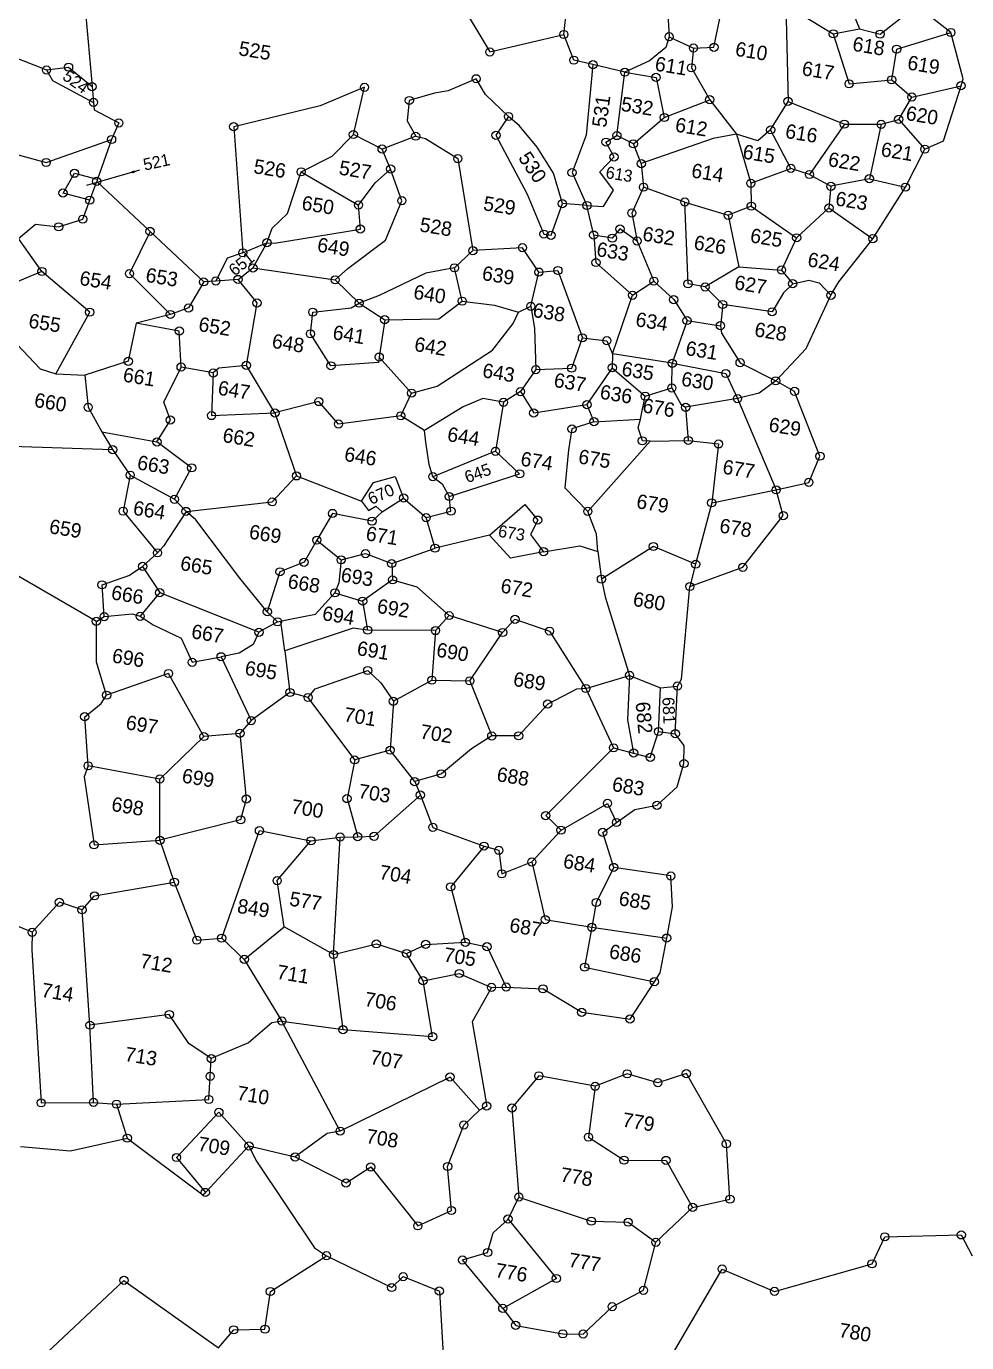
# Model space of a CAD drawing. Header units: metres. Extents: x 260190 to 263401, y 2203527 to 2206859.
# Drawn here: x 261778 to 262073, y 2205011.1 to 2205424.2 of the extents above; entities that cross this region are included whole.
import ezdxf

# ---------------------------------------------------------------- set-up
doc = ezdxf.new("R2010")
doc.units = ezdxf.units.M
doc.header["$MEASUREMENT"] = 0
for name, color, linetype in [('POLY_PARCEL', 6, 'Continuous'), ('SYM_STONE', 1, 'Continuous'), ('TEXT_PARCEL', 7, 'Continuous')]:
    doc.layers.add(name, color=color, linetype=linetype)
doc.styles.get("Standard").update_dxf_attribs({"font": 'simplex.shx'})
doc.styles.add('TEXT_MAP', font='', dxfattribs={"height": 1.8})
doc.styles.get('TEXT_MAP').set_extended_font_data('Kruti Dev 050')
doc.dimstyles.get("Standard").update_dxf_attribs({"dimtxt": 0.18, "dimasz": 0.18, "dimexe": 0.18, "dimexo": 0.0625, "dimgap": 0.09, "dimtad": 0, "dimtih": 1, "dimtoh": 1, "dimdec": 4, "dimzin": 0, "dimdsep": 46, "dimtxsty": 'Standard', "dimcen": 0.09, "dimadec": 0, "dimazin": 0, "dimtfac": 1, "dimtdec": 4, "dimtofl": 0, "dimtmove": 0, "dimatfit": 3, "dimfxl": 1, "dimtolj": 1, "dimtzin": 0, "dimarcsym": 0})

msp = doc.modelspace()

# ---------------------------------------------------------------- linework, layer by layer
at = {"layer": 'POLY_PARCEL'}
for p, q in [((261903.64, 2205449.04), (261923.37, 2205416.12)), ((261978.75, 2205435.67), (261979.64, 2205420.91)), ((261796.38, 2205429.77), (261798.58, 2205405.25)), ((261946.62, 2205421.61), (261947.54, 2205429.91)), ((262016.28, 2205430.78), (262031.16, 2205421.8)), ((262016.28, 2205430.78), (262016.96, 2205400.61)), ((262045.84, 2205421.71), (262057.27, 2205430.58)), ((262068.05, 2205422.23), (262057.27, 2205430.58)), ((261993.71, 2205417.57), (261995.59, 2205426.62)), ((262037.29, 2205428.52), (262039.34, 2205423.35)), ((261923.37, 2205416.12), (261946.62, 2205421.61)), ((261949.75, 2205413.55), (261946.62, 2205421.61)), ((261979.64, 2205420.91), (261978.63, 2205417.5)), ((261979.64, 2205420.91), (261987.27, 2205417.35)), ((262031.16, 2205421.8), (262039.34, 2205423.35)), ((262031.16, 2205421.8), (262036.12, 2205406.1)), ((262039.34, 2205423.35), (262045.84, 2205421.71)), ((262051.06, 2205416.98), (262068.05, 2205422.23)), ((262071.94, 2205407.69), (262068.05, 2205422.23)), ((261764.23, 2205418.37), (261784.26, 2205410.48)), ((261978.63, 2205417.5), (261973.5, 2205413.32)), ((261987.27, 2205417.35), (261986.68, 2205411.15)), ((261987.27, 2205417.35), (261993.71, 2205417.57)), ((262049.48, 2205407.38), (262051.06, 2205416.98)), ((261955.75, 2205412.13), (261949.75, 2205413.55)), ((261973.5, 2205413.32), (261965.76, 2205409.76)), ((261784.26, 2205410.48), (261791.21, 2205411.36)), ((261784.26, 2205410.48), (261786.21, 2205407.2)), ((261791.21, 2205411.36), (261798.58, 2205405.25)), ((261955.75, 2205412.13), (261953.61, 2205390.05)), ((261965.76, 2205409.76), (261955.75, 2205412.13)), ((261963.26, 2205389.88), (261965.76, 2205409.76)), ((261965.76, 2205409.76), (261975.55, 2205408.15)), ((261975.55, 2205408.15), (261978.12, 2205395.55)), ((261986.68, 2205411.15), (261992.38, 2205401.13)), ((261786.21, 2205407.2), (261799.02, 2205400.3)), ((261798.58, 2205405.25), (261799.02, 2205400.3)), ((261884.04, 2205405.02), (261870.14, 2205399.23)), ((261880.58, 2205390.2), (261884.04, 2205405.02)), ((261919.12, 2205407.71), (261910.28, 2205403.91)), ((261922.03, 2205402.81), (261919.12, 2205407.71)), ((262036.12, 2205406.1), (262049.48, 2205407.38)), ((262049.48, 2205407.38), (262055.8, 2205401.98)), ((262055.8, 2205401.98), (262071.24, 2205405.52)), ((262065.69, 2205388.26), (262071.24, 2205405.52)), ((262071.24, 2205405.52), (262071.94, 2205407.69)), ((261799.02, 2205400.3), (261799.23, 2205397.99)), ((261898.12, 2205400.91), (261897.45, 2205394.48)), ((261906.06, 2205403.19), (261898.12, 2205400.91)), ((261910.28, 2205403.91), (261906.06, 2205403.19)), ((261929.23, 2205395.86), (261922.03, 2205402.81)), ((261978.12, 2205395.55), (261992.38, 2205401.13)), ((261992.38, 2205401.13), (262000.83, 2205390.32)), ((262011.5, 2205391.66), (262016.96, 2205400.61)), ((262016.96, 2205400.61), (262034.64, 2205393.47)), ((262051.69, 2205394.96), (262055.8, 2205401.98)), ((261799.23, 2205397.99), (261806.99, 2205393.84)), ((261870.14, 2205399.23), (261843.02, 2205392.66)), ((261929.23, 2205395.86), (261925.31, 2205389.96)), ((261932.61, 2205393.06), (261929.23, 2205395.86)), ((261806.99, 2205393.84), (261804.7, 2205388.65)), ((261843.02, 2205392.66), (261845.88, 2205353.1)), ((261897.45, 2205394.48), (261900.12, 2205389.68)), ((261938.29, 2205386.23), (261932.61, 2205393.06)), ((261968.44, 2205387.29), (261978.12, 2205395.55)), ((262011.5, 2205391.66), (262007.46, 2205388.27)), ((262017.83, 2205379.6), (262011.5, 2205391.66)), ((262034.64, 2205393.47), (262023.7, 2205377.67)), ((262034.64, 2205393.47), (262046.18, 2205393.43)), ((262046.18, 2205393.43), (262042.48, 2205376.35)), ((262046.18, 2205393.43), (262051.69, 2205394.96)), ((262051.69, 2205394.96), (262059.88, 2205385.63)), ((261759.89, 2205388.01), (261784.18, 2205381.44)), ((261784.18, 2205381.44), (261804.7, 2205388.65)), ((261804.7, 2205388.65), (261800.27, 2205376.2)), ((261873.9, 2205383.47), (261880.58, 2205390.2)), ((261889.58, 2205385.65), (261880.58, 2205390.2)), ((261900.12, 2205389.68), (261889.58, 2205385.65)), ((261900.12, 2205389.68), (261903.2, 2205388.92)), ((261903.2, 2205388.92), (261913.33, 2205382.64)), ((261925.31, 2205389.96), (261935.1, 2205371.5)), ((261953.61, 2205390.05), (261949.17, 2205378.28)), ((261959.83, 2205387.83), (261963.26, 2205389.88)), ((261962.35, 2205383.17), (261959.83, 2205387.83)), ((261968.44, 2205387.29), (261963.26, 2205389.88)), ((261993.47, 2205388.97), (261970.9, 2205381.08)), ((262000.83, 2205390.32), (261993.47, 2205388.97)), ((262007.46, 2205388.27), (262000.83, 2205390.32)), ((262000.83, 2205390.32), (262005.26, 2205374.91)), ((262059.88, 2205385.63), (262065.69, 2205388.26)), ((261864.19, 2205378.5), (261873.9, 2205383.47)), ((261892.27, 2205379.37), (261889.58, 2205385.65)), ((261943.36, 2205378.08), (261938.29, 2205386.23)), ((261970.9, 2205381.08), (261968.44, 2205387.29)), ((262053.79, 2205373.71), (262059.88, 2205385.63)), ((261887.45, 2205375.04), (261892.27, 2205379.37)), ((261895.77, 2205369.44), (261892.27, 2205379.37)), ((261913.33, 2205382.64), (261918.08, 2205353.79)), ((261957.9, 2205378.48), (261962.35, 2205383.17)), ((261970.9, 2205381.08), (261971.6, 2205373.68)), ((262005.26, 2205374.91), (262017.83, 2205379.6)), ((262023.7, 2205377.67), (262017.83, 2205379.6)), ((261789.47, 2205371.86), (261793.06, 2205378.06)), ((261793.06, 2205378.06), (261800.21, 2205376.22)), ((261797.85, 2205369.62), (261800.03, 2205375.52)), ((261800.27, 2205376.2), (261800.03, 2205375.52)), ((261800.03, 2205375.52), (261816.76, 2205359.81)), ((261800.21, 2205376.22), (261800.27, 2205376.2)), ((261859.92, 2205365.48), (261864.19, 2205378.5)), ((261864.19, 2205378.5), (261882.2, 2205368.08)), ((261946.15, 2205368.53), (261943.36, 2205378.08)), ((261949.17, 2205378.28), (261953.85, 2205367.94)), ((261962.18, 2205372.75), (261957.9, 2205378.48)), ((262023.7, 2205377.67), (262030.41, 2205373.98)), ((262042.48, 2205376.35), (262030.41, 2205373.98)), ((262042.48, 2205376.35), (262053.79, 2205373.71)), ((261797.85, 2205369.62), (261789.47, 2205371.86)), ((261882.2, 2205368.08), (261887.45, 2205375.04)), ((261935.1, 2205371.5), (261940.35, 2205358.97)), ((261959.03, 2205367.67), (261962.18, 2205372.75)), ((261971.6, 2205373.68), (261967.95, 2205365.58)), ((261984.57, 2205369.03), (261971.6, 2205373.68)), ((262005.26, 2205374.91), (262005.43, 2205367.73)), ((262030.41, 2205373.98), (262029.8, 2205367.16)), ((262043.59, 2205357.53), (262053.79, 2205373.71)), ((261795.66, 2205363.67), (261797.85, 2205369.62)), ((261882.76, 2205360.55), (261882.2, 2205368.08)), ((261890.66, 2205357.08), (261895.77, 2205369.44)), ((261942.6, 2205358.6), (261946.15, 2205368.53)), ((261953.85, 2205367.94), (261946.15, 2205368.53)), ((261953.85, 2205367.94), (261959.03, 2205367.67)), ((261955.98, 2205358.66), (261953.85, 2205367.94)), ((261984.57, 2205369.03), (261998.19, 2205364.86)), ((261985.57, 2205343.35), (261984.57, 2205369.03)), ((262005.43, 2205367.73), (261998.19, 2205364.86)), ((262005.43, 2205367.73), (262019.65, 2205357.82)), ((262029.8, 2205367.16), (262019.65, 2205357.82)), ((262029.8, 2205367.16), (262043.59, 2205357.53)), ((261788.09, 2205361.24), (261795.66, 2205363.67)), ((261855.1, 2205360.86), (261859.92, 2205365.48)), ((261967.95, 2205365.58), (261969.6, 2205356.8)), ((261998.19, 2205364.86), (262001.52, 2205348.65)), ((261775.54, 2205357.61), (261780.87, 2205362.06)), ((261780.87, 2205362.06), (261788.09, 2205361.24)), ((261816.76, 2205359.81), (261810.31, 2205346.57)), ((261816.76, 2205359.81), (261833.62, 2205343.97)), ((261853.45, 2205356.27), (261855.1, 2205360.86)), ((261855.87, 2205356.13), (261882.76, 2205360.55)), ((261940.35, 2205358.97), (261942.6, 2205358.6)), ((261955.98, 2205358.66), (261956.69, 2205350.04)), ((261961.82, 2205357.7), (261955.98, 2205358.66)), ((261964.22, 2205360.59), (261961.82, 2205357.7)), ((261969.6, 2205356.8), (261964.22, 2205360.59)), ((261782.84, 2205347.22), (261775.54, 2205357.61)), ((261845.88, 2205353.1), (261853.45, 2205356.27)), ((261853.45, 2205356.27), (261849.07, 2205348.34)), ((261853.45, 2205356.27), (261855.87, 2205356.13)), ((261878.79, 2205348.13), (261890.66, 2205357.08)), ((261933.62, 2205354.69), (261918.08, 2205353.79)), ((261938.77, 2205347.05), (261933.62, 2205354.69)), ((261969.6, 2205356.8), (261974.86, 2205344.19)), ((262019.65, 2205357.82), (262014.9, 2205347.7)), ((262032.93, 2205344.04), (262043.59, 2205357.53)), ((261840.98, 2205351.4), (261837.41, 2205344.25)), ((261845.88, 2205353.1), (261840.98, 2205351.4)), ((261918.08, 2205353.79), (261912.31, 2205348.39)), ((261782.84, 2205347.22), (261772, 2205342.76)), ((261797.84, 2205334.47), (261782.84, 2205347.22)), ((261810.31, 2205346.57), (261823.14, 2205333.76)), ((261844.38, 2205344.75), (261849.07, 2205348.34)), ((261849.07, 2205348.34), (261874.88, 2205344.61)), ((261874.88, 2205344.61), (261878.79, 2205348.13)), ((261903.31, 2205346.66), (261888.7, 2205339.71)), ((261912.31, 2205348.39), (261903.31, 2205346.66)), ((261914.7, 2205337.93), (261912.31, 2205348.39)), ((261936.24, 2205336.31), (261938.77, 2205347.05)), ((261938.77, 2205347.05), (261944.75, 2205347.54)), ((261944.75, 2205347.54), (261952.44, 2205326.41)), ((261956.69, 2205350.04), (261968.17, 2205339.78)), ((262001.52, 2205348.65), (261990.93, 2205342.38)), ((262001.52, 2205348.65), (262014.9, 2205347.7)), ((262014.9, 2205347.7), (262018.43, 2205343.41)), ((261833.62, 2205343.97), (261828.86, 2205335.79)), ((261837.41, 2205344.25), (261833.62, 2205343.97)), ((261844.38, 2205344.75), (261837.41, 2205344.25)), ((261850.34, 2205337.36), (261844.38, 2205344.75)), ((261882.4, 2205337.28), (261874.88, 2205344.61)), ((261968.17, 2205339.78), (261974.86, 2205344.19)), ((261974.86, 2205344.19), (261981.09, 2205338.42)), ((261990.93, 2205342.38), (261985.57, 2205343.35)), ((261990.93, 2205342.38), (261996.45, 2205336.89)), ((262018.43, 2205343.41), (262015.52, 2205340.55)), ((262018.43, 2205343.41), (262023.48, 2205344.5)), ((262023.48, 2205344.5), (262026.69, 2205343.71)), ((262026.69, 2205343.71), (262030.43, 2205339.78)), ((262030.43, 2205339.78), (262032.93, 2205344.04)), ((261888.7, 2205339.71), (261882.4, 2205337.28)), ((261907.37, 2205332.35), (261914.7, 2205337.93)), ((261914.7, 2205337.93), (261924.88, 2205336.64)), ((261961.88, 2205321.4), (261968.17, 2205339.78)), ((261981.09, 2205338.42), (261985.27, 2205331.84)), ((262015.52, 2205340.55), (262011.98, 2205334.6)), ((262022.65, 2205323.03), (262030.43, 2205339.78)), ((261787.2, 2205315.12), (261797.84, 2205334.47)), ((261823.14, 2205333.76), (261812.41, 2205331.07)), ((261828.86, 2205335.79), (261823.14, 2205333.76)), ((261847, 2205317.79), (261850.34, 2205337.36)), ((261867.1, 2205327.69), (261867.83, 2205334.49)), ((261867.83, 2205334.49), (261879.85, 2205335.84)), ((261879.85, 2205335.84), (261882.4, 2205337.28)), ((261882.4, 2205337.28), (261890.4, 2205332.12)), ((261924.88, 2205336.64), (261932.35, 2205334.52)), ((261930.74, 2205330.94), (261932.35, 2205334.52)), ((261932.35, 2205334.52), (261936.24, 2205336.31)), ((261936.24, 2205336.31), (261937.4, 2205329.33)), ((261996.45, 2205336.89), (261995.74, 2205330.22)), ((262011.98, 2205334.6), (261996.45, 2205336.89)), ((261812.41, 2205331.07), (261809.95, 2205319.07)), ((261825.94, 2205328.56), (261812.41, 2205331.07)), ((261890.4, 2205332.12), (261888.69, 2205320.38)), ((261890.4, 2205332.12), (261907.37, 2205332.35)), ((261924.23, 2205322.59), (261930.74, 2205330.94)), ((261985.27, 2205331.84), (261980.65, 2205318.44)), ((261985.27, 2205331.84), (261995.74, 2205330.22)), ((261995.74, 2205330.22), (261996.13, 2205327.91)), ((261826.51, 2205317.25), (261825.94, 2205328.56)), ((261873.53, 2205317.66), (261867.1, 2205327.69)), ((261937.4, 2205329.33), (261937.84, 2205316.44)), ((261949.08, 2205316.9), (261952.44, 2205326.41)), ((261952.44, 2205326.41), (261960.12, 2205325.53)), ((261960.12, 2205325.53), (261961.88, 2205321.4)), ((261996.13, 2205327.91), (262001.91, 2205318.63)), ((261775.11, 2205324.28), (261782.32, 2205316.69)), ((261906.84, 2205311.22), (261924.23, 2205322.59)), ((261961.88, 2205321.4), (261961.8, 2205317.05)), ((261980.65, 2205318.44), (261961.88, 2205321.4)), ((262013.09, 2205312.94), (262022.65, 2205323.03)), ((261809.95, 2205319.07), (261796.3, 2205314.67)), ((261821.11, 2205306.22), (261826.51, 2205317.25)), ((261836.6, 2205315.4), (261826.51, 2205317.25)), ((261847, 2205317.79), (261838.39, 2205316.9)), ((261855.96, 2205302.86), (261847, 2205317.79)), ((261888.44, 2205318.67), (261873.53, 2205317.66)), ((261888.69, 2205320.38), (261888.44, 2205318.67)), ((261898.8, 2205309.08), (261888.69, 2205320.38)), ((261980.51, 2205310.7), (261980.65, 2205318.44)), ((261980.65, 2205318.44), (261997.42, 2205315.23)), ((262001.91, 2205318.63), (262013.09, 2205312.94)), ((261782.32, 2205316.69), (261787.2, 2205315.12)), ((261787.2, 2205315.12), (261796.3, 2205314.67)), ((261796.3, 2205314.67), (261797.35, 2205304.63)), ((261836.6, 2205315.4), (261836.07, 2205302.03)), ((261838.39, 2205316.9), (261836.6, 2205315.4)), ((261937.84, 2205316.44), (261932.99, 2205309.55)), ((261937.84, 2205316.44), (261949.08, 2205316.9)), ((261961.8, 2205317.05), (261953.87, 2205305.47)), ((261961.8, 2205317.05), (261972.13, 2205308.11)), ((261997.42, 2205315.23), (262001.09, 2205307.35)), ((261895.44, 2205301.94), (261898.8, 2205309.08)), ((261898.8, 2205309.08), (261906.84, 2205311.22)), ((261932.99, 2205309.55), (261927.69, 2205306.19)), ((261932.99, 2205309.55), (261937.15, 2205302.84)), ((261972.13, 2205308.11), (261980.51, 2205310.7)), ((261980.51, 2205310.7), (261983.27, 2205305.64)), ((262007.91, 2205309.05), (262001.09, 2205307.35)), ((262013.09, 2205312.94), (262007.91, 2205309.05)), ((262019.01, 2205309.63), (262013.09, 2205312.94)), ((262026.98, 2205289.3), (262019.01, 2205309.63)), ((261823.14, 2205300.63), (261821.11, 2205306.22)), ((261869.75, 2205306.42), (261855.96, 2205302.86)), ((261875.91, 2205299.38), (261869.75, 2205306.42)), ((261921.22, 2205307.38), (261915.02, 2205304.81)), ((261927.69, 2205306.19), (261921.22, 2205307.38)), ((261927.69, 2205306.19), (261925.17, 2205290.83)), ((261937.15, 2205302.84), (261953.87, 2205305.47)), ((261953.87, 2205305.47), (261956.07, 2205300.11)), ((261970.69, 2205300.91), (261972.13, 2205308.11)), ((261983.27, 2205305.64), (261984.83, 2205304.63)), ((262001.09, 2205307.35), (261984.83, 2205304.63)), ((262001.09, 2205307.35), (262013.23, 2205278.71)), ((261797.35, 2205304.63), (261801.64, 2205296.88)), ((261836.07, 2205302.03), (261855.96, 2205302.86)), ((261855.96, 2205302.86), (261862.71, 2205283.1)), ((261895.44, 2205301.94), (261875.91, 2205299.38)), ((261902.89, 2205297.32), (261895.44, 2205301.94)), ((261915.02, 2205304.81), (261902.89, 2205297.32)), ((261956.07, 2205300.11), (261970.69, 2205300.91)), ((261969.98, 2205298.14), (261970.69, 2205300.91)), ((261984.83, 2205304.63), (261985.66, 2205294.23)), ((261801.64, 2205296.88), (261805.04, 2205291.35)), ((261801.64, 2205296.88), (261818.93, 2205293.76)), ((261818.93, 2205293.76), (261823.14, 2205300.63)), ((261903.32, 2205293.72), (261902.89, 2205297.32)), ((261949.15, 2205297.85), (261948.07, 2205291.24)), ((261956.07, 2205300.11), (261949.15, 2205297.85)), ((261971.24, 2205294.09), (261969.98, 2205298.14)), ((261829.81, 2205285.65), (261818.93, 2205293.76)), ((261904.34, 2205286.63), (261903.32, 2205293.72)), ((261954.13, 2205271.97), (261973.65, 2205293.95)), ((261973.65, 2205293.95), (261971.24, 2205294.09)), ((261973.65, 2205293.95), (261985.66, 2205294.23)), ((261985.66, 2205294.23), (261995.16, 2205293.14)), ((261995.16, 2205293.14), (261993.01, 2205274.65)), ((261773.45, 2205292.38), (261805.04, 2205291.35)), ((261805.04, 2205291.35), (261810.54, 2205283.35)), ((261925.17, 2205290.83), (261905.51, 2205282.85)), ((261932.73, 2205283.76), (261925.17, 2205290.83)), ((261948.07, 2205291.24), (261946.89, 2205279.38)), ((262023.47, 2205281.08), (262026.98, 2205289.3)), ((261824.46, 2205275.76), (261829.81, 2205285.65)), ((261905.51, 2205282.85), (261904.34, 2205286.63)), ((261810.54, 2205283.35), (261808.33, 2205272.05)), ((261810.54, 2205283.35), (261824.46, 2205275.76)), ((261855.11, 2205274.95), (261862.71, 2205283.1)), ((261862.71, 2205283.1), (261883.08, 2205275.13)), ((261883.08, 2205275.13), (261886.87, 2205281.04)), ((261886.87, 2205281.04), (261893.72, 2205282.87)), ((261893.72, 2205282.87), (261896.33, 2205276.16)), ((261905.51, 2205282.85), (261908.47, 2205280.57)), ((261908.47, 2205280.57), (261910.65, 2205276.62)), ((261910.65, 2205276.62), (261932.73, 2205283.76)), ((262013.23, 2205278.71), (262023.47, 2205281.08)), ((261889.62, 2205271.84), (261896.33, 2205276.16)), ((261896.33, 2205276.16), (261903.4, 2205270)), ((261911.18, 2205272.05), (261910.65, 2205276.62)), ((261946.89, 2205279.38), (261954.13, 2205271.97)), ((261993.01, 2205274.65), (262013.23, 2205278.71)), ((262015.47, 2205270.65), (262013.23, 2205278.71)), ((261808.33, 2205272.05), (261819.1, 2205258.98)), ((261828.07, 2205271.96), (261821.02, 2205261.07)), ((261824.46, 2205275.76), (261828.07, 2205271.96)), ((261828.07, 2205271.96), (261855.11, 2205274.95)), ((261831.1, 2205269.35), (261828.07, 2205271.96)), ((261883.08, 2205275.13), (261885.33, 2205272.29)), ((261885.33, 2205272.29), (261887.6, 2205273.58)), ((261889.62, 2205271.84), (261886.44, 2205268.9)), ((261887.6, 2205273.58), (261889.62, 2205271.84)), ((261903.4, 2205270), (261911.18, 2205272.05)), ((261923.28, 2205264.55), (261934.35, 2205274.13)), ((261934.35, 2205274.13), (261938.42, 2205269.24)), ((261956.81, 2205264.87), (261954.13, 2205271.97)), ((261993.01, 2205274.65), (261987.97, 2205255.39)), ((261844.9, 2205251.06), (261831.1, 2205269.35)), ((261874.01, 2205271.33), (261869.11, 2205262.92)), ((261886.44, 2205268.9), (261874.01, 2205271.33)), ((261906.19, 2205260.44), (261903.4, 2205270)), ((261938.42, 2205269.24), (261936.14, 2205264.74)), ((262002.75, 2205254.44), (262015.47, 2205270.65)), ((261923.28, 2205264.55), (261906.19, 2205260.44)), ((261929.92, 2205257.3), (261923.28, 2205264.55)), ((261936.14, 2205264.74), (261940.25, 2205259.32)), ((261957.32, 2205259.4), (261956.81, 2205264.87)), ((261799.94, 2205237.46), (261759.77, 2205260.66)), ((261821.02, 2205261.07), (261819.1, 2205258.98)), ((261869.11, 2205262.92), (261865.08, 2205256)), ((261869.11, 2205262.92), (261876.72, 2205256.78)), ((261892.6, 2205255.6), (261906.19, 2205260.44)), ((261940.25, 2205259.32), (261951.58, 2205261.11)), ((261951.58, 2205261.11), (261957.32, 2205259.4)), ((261974.71, 2205260.95), (261958.4, 2205250.69)), ((261987.97, 2205255.39), (261974.71, 2205260.95)), ((261819.1, 2205258.98), (261814.45, 2205254.72)), ((261865.08, 2205256), (261857.53, 2205253.02)), ((261876.72, 2205256.78), (261876.01, 2205249.58)), ((261876.72, 2205256.78), (261884.36, 2205258.71)), ((261884.36, 2205258.71), (261892.6, 2205255.6)), ((261892.6, 2205255.6), (261892.87, 2205250.47)), ((261940.25, 2205259.32), (261929.92, 2205257.3)), ((261957.32, 2205259.4), (261958.4, 2205250.69)), ((261987.97, 2205255.39), (261986.13, 2205248.38)), ((261801.71, 2205248.93), (261810.15, 2205251.9)), ((261810.15, 2205251.9), (261814.45, 2205254.72)), ((261814.45, 2205254.72), (261819.79, 2205246.47)), ((261857.53, 2205253.02), (261853.55, 2205240.47)), ((261986.13, 2205248.38), (262002.75, 2205254.44)), ((261802.38, 2205238.95), (261801.71, 2205248.93)), ((261853.55, 2205240.47), (261844.9, 2205251.06)), ((261876.01, 2205249.58), (261874.79, 2205246.4)), ((261892.87, 2205250.47), (261883.47, 2205243.82)), ((261892.87, 2205250.47), (261900.47, 2205248.26)), ((261900.47, 2205248.26), (261910.61, 2205239.28)), ((261958.4, 2205250.69), (261959.54, 2205245.12)), ((261983.51, 2205219.29), (261986.13, 2205248.38)), ((261819.79, 2205246.47), (261813.67, 2205239.06)), ((261820.14, 2205246.34), (261819.79, 2205246.47)), ((261850.95, 2205234.04), (261820.14, 2205246.34)), ((261868.69, 2205239.71), (261874.79, 2205246.4)), ((261874.79, 2205246.4), (261883.47, 2205243.82)), ((261883.47, 2205243.82), (261885.05, 2205234.71)), ((261959.54, 2205245.12), (261967.23, 2205220.52)), ((261799.94, 2205237.46), (261802.38, 2205238.95)), ((261802.38, 2205238.95), (261811.11, 2205239.82)), ((261811.11, 2205239.82), (261813.67, 2205239.06)), ((261813.67, 2205239.06), (261817.71, 2205236.33)), ((261853.55, 2205240.47), (261856.75, 2205237.31)), ((261860.08, 2205238.05), (261868.69, 2205239.71)), ((261910.61, 2205239.28), (261906.34, 2205234.57)), ((261927.41, 2205233.97), (261910.61, 2205239.28)), ((261800, 2205224.71), (261799.94, 2205237.46)), ((261817.71, 2205236.33), (261826.55, 2205232.18)), ((261856.75, 2205237.31), (261850.95, 2205234.04)), ((261856.75, 2205237.31), (261857.83, 2205237.55)), ((261857.83, 2205237.55), (261860.08, 2205238.05)), ((261857.84, 2205237.46), (261857.83, 2205237.55)), ((261859.1, 2205228.21), (261857.84, 2205237.46)), ((261880.54, 2205235.33), (261859.1, 2205228.21)), ((261885.05, 2205234.71), (261880.54, 2205235.33)), ((261906.34, 2205234.57), (261885.05, 2205234.71)), ((261927.41, 2205233.97), (261931.28, 2205238.1)), ((261931.28, 2205238.1), (261942.13, 2205234.41)), ((261826.55, 2205232.18), (261829.97, 2205224.62)), ((261850.95, 2205234.04), (261849.17, 2205230.23)), ((261906.34, 2205234.57), (261905.21, 2205219)), ((261917.12, 2205218.8), (261927.41, 2205233.97)), ((261942.13, 2205234.41), (261953.5, 2205216.39)), ((261844.74, 2205227.5), (261839.06, 2205226.36)), ((261849.17, 2205230.23), (261844.74, 2205227.5)), ((261859.1, 2205228.21), (261860.67, 2205215.13)), ((261803.14, 2205214.32), (261800, 2205224.71)), ((261829.97, 2205224.62), (261839.06, 2205226.36)), ((261839.06, 2205226.36), (261848.51, 2205206.32)), ((261822.57, 2205221.09), (261803.14, 2205214.32)), ((261833.68, 2205201.32), (261822.57, 2205221.09)), ((261868.62, 2205216.28), (261885.08, 2205222.04)), ((261885.08, 2205222.04), (261889.19, 2205218.16)), ((261889.19, 2205218.16), (261893.12, 2205212.38)), ((261893.12, 2205212.38), (261905.21, 2205219)), ((261905.21, 2205219), (261917.12, 2205218.8)), ((261917.12, 2205218.8), (261923.99, 2205201.52)), ((261953.5, 2205216.39), (261967.23, 2205220.52)), ((261967.23, 2205220.52), (261966.54, 2205206.6)), ((261967.23, 2205220.52), (261976.9, 2205216.56)), ((261982.26, 2205217.17), (261983.51, 2205219.29)), ((261801.46, 2205211.73), (261803.14, 2205214.32)), ((261860.67, 2205215.13), (261848.51, 2205206.32)), ((261866.38, 2205213.58), (261860.67, 2205215.13)), ((261866.38, 2205213.58), (261868.62, 2205216.28)), ((261950.61, 2205216.23), (261941.55, 2205211.52)), ((261953.5, 2205216.39), (261950.61, 2205216.23)), ((261953.5, 2205216.39), (261962.19, 2205197.77)), ((261976.32, 2205202.89), (261976.9, 2205216.56)), ((261976.9, 2205216.56), (261982.26, 2205217.17)), ((261981.59, 2205202.2), (261982.26, 2205217.17)), ((261796.28, 2205207.55), (261801.46, 2205211.73)), ((261880.99, 2205194), (261866.38, 2205213.58)), ((261893.12, 2205212.38), (261892.13, 2205197.03)), ((261941.55, 2205211.52), (261932.43, 2205201.56)), ((261797.34, 2205192.13), (261796.28, 2205207.55)), ((261848.51, 2205206.32), (261844.98, 2205202.33)), ((261966.54, 2205206.6), (261968.5, 2205196.14)), ((261844.98, 2205202.33), (261833.68, 2205201.32)), ((261844.98, 2205202.33), (261846.98, 2205181.72)), ((261973.73, 2205194.79), (261976.32, 2205202.89)), ((261976.32, 2205202.89), (261981.59, 2205202.2)), ((261984.32, 2205198.48), (261981.59, 2205202.2)), ((261819.82, 2205187.98), (261833.68, 2205201.32)), ((261917.59, 2205197.48), (261908.18, 2205189.64)), ((261923.99, 2205201.52), (261917.59, 2205197.48)), ((261932.43, 2205201.56), (261923.99, 2205201.52)), ((261940.92, 2205176.5), (261962.19, 2205197.77)), ((261962.19, 2205197.77), (261968.5, 2205196.14)), ((261984.29, 2205192.85), (261984.32, 2205198.48)), ((261880.99, 2205194), (261878.57, 2205181.86)), ((261892.13, 2205197.03), (261880.99, 2205194)), ((261899.82, 2205187.19), (261892.13, 2205197.03)), ((261968.5, 2205196.14), (261973.73, 2205194.79)), ((261797.34, 2205192.13), (261796.05, 2205188.66)), ((261819.82, 2205187.98), (261797.34, 2205192.13)), ((261908.18, 2205189.64), (261899.82, 2205187.19)), ((261982.19, 2205185.5), (261984.29, 2205192.85)), ((261796.05, 2205188.66), (261799.19, 2205167.33)), ((261819.89, 2205168.77), (261819.82, 2205187.98)), ((261899.82, 2205187.19), (261901.59, 2205182.97)), ((261975.85, 2205179.75), (261982.19, 2205185.5)), ((261846.98, 2205181.72), (261845.19, 2205175.2)), ((261878.57, 2205181.86), (261881.94, 2205169.91)), ((261887.07, 2205170.02), (261901.59, 2205182.97)), ((261901.59, 2205182.97), (261905.48, 2205172.82)), ((261945.74, 2205171.94), (261960.31, 2205180.35)), ((261960.31, 2205180.35), (261963.11, 2205174.35)), ((261963.11, 2205174.35), (261968.85, 2205178.47)), ((261968.85, 2205178.47), (261975.85, 2205179.75)), ((261845.19, 2205175.2), (261819.89, 2205168.77)), ((261905.48, 2205172.82), (261921.57, 2205166.95)), ((261945.74, 2205171.94), (261940.92, 2205176.5)), ((261958.81, 2205171.27), (261963.11, 2205174.35)), ((261799.19, 2205167.33), (261819.89, 2205168.77)), ((261819.89, 2205168.77), (261824.38, 2205155.65)), ((261839.26, 2205138.05), (261851.09, 2205171.81)), ((261851.09, 2205171.81), (261867.26, 2205168.61)), ((261856.66, 2205156.11), (261867.26, 2205168.61)), ((261867.26, 2205168.61), (261876.44, 2205169.79)), ((261874.34, 2205132.92), (261876.44, 2205169.79)), ((261876.44, 2205169.79), (261881.94, 2205169.91)), ((261881.94, 2205169.91), (261887.07, 2205170.02)), ((261936.55, 2205161.97), (261945.74, 2205171.94)), ((261962.26, 2205160.26), (261958.81, 2205171.27)), ((261921.57, 2205166.95), (261911.1, 2205154.16)), ((261921.57, 2205166.95), (261926.21, 2205165.64)), ((261926.21, 2205165.64), (261927.15, 2205158.26)), ((261927.15, 2205158.26), (261936.55, 2205161.97)), ((261936.55, 2205161.97), (261940.78, 2205143.87)), ((261962.26, 2205160.26), (261956.79, 2205149.27)), ((261980.16, 2205157.57), (261962.26, 2205160.26)), ((261980.74, 2205147.86), (261980.16, 2205157.57)), ((261799.33, 2205151.33), (261824.38, 2205155.65)), ((261824.38, 2205155.65), (261831.44, 2205137.45)), ((261858.9, 2205141.66), (261856.66, 2205156.11)), ((261911.1, 2205154.16), (261915.68, 2205136.77)), ((261788.33, 2205149.32), (261779.78, 2205139.91)), ((261795.43, 2205146.96), (261788.33, 2205149.32)), ((261795.43, 2205146.96), (261799.33, 2205151.33)), ((261956.79, 2205149.27), (261955.39, 2205141.49)), ((261779.78, 2205139.91), (261761.12, 2205147.43)), ((261797.91, 2205110.75), (261795.43, 2205146.96)), ((261940.78, 2205143.87), (261955.39, 2205141.49)), ((261978.89, 2205138.09), (261980.74, 2205147.86)), ((261779.78, 2205139.91), (261779.68, 2205134.43)), ((261846.34, 2205131.4), (261858.9, 2205141.66)), ((261874.34, 2205132.92), (261858.9, 2205141.66)), ((261955.39, 2205141.49), (261953.13, 2205128.95)), ((261955.39, 2205141.49), (261978.89, 2205138.09)), ((261831.44, 2205137.45), (261839.26, 2205138.05)), ((261839.26, 2205138.05), (261846.34, 2205131.4)), ((261874.34, 2205132.92), (261887.79, 2205136.27)), ((261887.79, 2205136.27), (261897.28, 2205133.26)), ((261897.28, 2205133.26), (261903.26, 2205136.12)), ((261903.26, 2205136.12), (261915.68, 2205136.77)), ((261915.68, 2205136.77), (261922.51, 2205135.39)), ((261976.83, 2205127.16), (261978.89, 2205138.09)), ((261779.68, 2205134.43), (261782.6, 2205086.38)), ((261846.34, 2205131.4), (261858.14, 2205112.07)), ((261877.32, 2205109.37), (261874.34, 2205132.92)), ((261902.42, 2205124.72), (261897.28, 2205133.26)), ((261922.51, 2205135.39), (261928.51, 2205122.74)), ((261953.13, 2205128.95), (261975.03, 2205124.41)), ((261902.42, 2205124.72), (261913.8, 2205126.98)), ((261905.43, 2205107.18), (261902.42, 2205124.72)), ((261913.8, 2205126.98), (261923.91, 2205122.62)), ((261967.39, 2205112.69), (261975.03, 2205124.41)), ((261975.03, 2205124.41), (261976.83, 2205127.16)), ((261923.91, 2205122.62), (261917.84, 2205111.84)), ((261923.91, 2205122.62), (261928.51, 2205122.74)), ((261928.51, 2205122.74), (261940.09, 2205122.18)), ((261940.09, 2205122.18), (261952.22, 2205114.8)), ((261822.82, 2205114.13), (261797.91, 2205110.75)), ((261799.02, 2205086.55), (261797.91, 2205110.75)), ((261828.97, 2205105.01), (261822.82, 2205114.13)), ((261855.02, 2205111.46), (261847.62, 2205105.2)), ((261858.14, 2205112.07), (261855.02, 2205111.46)), ((261876.44, 2205077.53), (261858.14, 2205112.07)), ((261858.14, 2205112.07), (261877.32, 2205109.37)), ((261917.84, 2205111.84), (261922.4, 2205085.4)), ((261952.22, 2205114.8), (261967.39, 2205112.69)), ((261877.32, 2205109.37), (261905.43, 2205107.18)), ((261835.99, 2205100.27), (261828.97, 2205105.01)), ((261847.62, 2205105.2), (261835.99, 2205100.27)), ((261835.65, 2205094.69), (261835.99, 2205100.27)), ((261835.22, 2205087.44), (261835.65, 2205094.69)), ((261910.91, 2205094.48), (261876.44, 2205077.53)), ((261920.11, 2205084.13), (261910.91, 2205094.48)), ((261938.75, 2205094.86), (261930.32, 2205084.79)), ((261956.45, 2205091.6), (261938.75, 2205094.86)), ((261966.47, 2205095.51), (261956.45, 2205091.6)), ((261976.08, 2205092.71), (261966.47, 2205095.51)), ((261985.06, 2205095.57), (261976.08, 2205092.71)), ((261997.6, 2205073.55), (261985.06, 2205095.57)), ((261956.45, 2205091.6), (261954.34, 2205075.63)), ((261782.6, 2205086.38), (261799.02, 2205086.55)), ((261799.02, 2205086.55), (261806.26, 2205085.99)), ((261806.26, 2205085.99), (261835.22, 2205087.44)), ((261806.26, 2205085.99), (261809.63, 2205075.31)), ((261838.38, 2205083.42), (261825.06, 2205069.23)), ((261847.81, 2205072.88), (261838.38, 2205083.42)), ((261915.23, 2205079.42), (261920.11, 2205084.13)), ((261922.4, 2205085.4), (261920.11, 2205084.13)), ((261930.32, 2205084.79), (261932.49, 2205056.83)), ((261910.14, 2205066.41), (261915.23, 2205079.42)), ((261791.79, 2205071.32), (261809.63, 2205075.31)), ((261809.63, 2205075.31), (261833.38, 2205057.5)), ((261872.31, 2205076.73), (261862.28, 2205069.41)), ((261876.44, 2205077.53), (261872.31, 2205076.73)), ((261954.34, 2205075.63), (261965.49, 2205068.42)), ((261776.12, 2205072.75), (261791.79, 2205071.32)), ((261834.13, 2205058.29), (261847.81, 2205072.88)), ((261847.81, 2205072.88), (261849.92, 2205068.4)), ((261847.81, 2205072.88), (261862.28, 2205069.41)), ((261998.73, 2205056.18), (261997.6, 2205073.55)), ((261825.06, 2205069.23), (261834.13, 2205058.29)), ((261849.92, 2205068.4), (261868.32, 2205040.87)), ((261862.28, 2205069.41), (261878.26, 2205061.27)), ((261878.26, 2205061.27), (261886.01, 2205066.28)), ((261886.01, 2205066.28), (261900.8, 2205047.82)), ((261911.34, 2205052.62), (261910.14, 2205066.41)), ((261965.49, 2205068.42), (261978.67, 2205068.33)), ((261978.67, 2205068.33), (261987.02, 2205053.59)), ((261833.38, 2205057.5), (261834.13, 2205058.29)), ((261929.1, 2205049.93), (261932.49, 2205056.83)), ((261932.49, 2205056.83), (261955.23, 2205049.28)), ((261975.49, 2205042.65), (261987.02, 2205053.59)), ((261987.02, 2205053.59), (261998.73, 2205056.18)), ((261900.8, 2205047.82), (261911.34, 2205052.62)), ((261924.39, 2205045.58), (261929.1, 2205049.93)), ((261929.1, 2205049.93), (261944.27, 2205031.29)), ((261955.23, 2205049.28), (261966.8, 2205048.94)), ((261966.8, 2205048.94), (261975.49, 2205042.65)), ((261922.69, 2205039.44), (261924.39, 2205045.58)), ((262047.31, 2205044.36), (262071.31, 2205044.96)), ((262071.31, 2205044.96), (262074.7, 2205038.39)), ((261868.32, 2205040.87), (261872.12, 2205038.44)), ((261971.62, 2205027.57), (261975.49, 2205042.65)), ((262043.31, 2205035.88), (262047.31, 2205044.36)), ((261854.52, 2205027.21), (261872.12, 2205038.44)), ((261872.12, 2205038.44), (261892.6, 2205028.44)), ((261914.83, 2205037.09), (261922.69, 2205039.44)), ((261927.44, 2205021.91), (261914.83, 2205037.09)), ((261978.06, 2205003.04), (261996.3, 2205034.26)), ((261996.3, 2205034.26), (262012.73, 2205027.24)), ((262012.73, 2205027.24), (262043.31, 2205035.88)), ((261782.71, 2205006.41), (261808.58, 2205030.7)), ((261808.58, 2205030.7), (261838.24, 2205009.58)), ((261892.6, 2205028.44), (261896.17, 2205031.86)), ((261896.17, 2205031.86), (261907.55, 2205027.36)), ((261944.27, 2205031.29), (261927.44, 2205021.91)), ((261852.82, 2205015.37), (261854.52, 2205027.21)), ((261907.55, 2205027.36), (261908.77, 2205007.36)), ((261961.75, 2205022.43), (261971.62, 2205027.57)), ((261927.44, 2205021.91), (261931.51, 2205016.58)), ((261952.69, 2205013.85), (261961.75, 2205022.43)), ((261931.51, 2205016.58), (261946.29, 2205013.91)), ((261838.24, 2205009.58), (261843.03, 2205015.17)), ((261843.03, 2205015.17), (261852.82, 2205015.37)), ((261946.29, 2205013.91), (261952.69, 2205013.85))]:
    msp.add_line(p, q, dxfattribs=at)
at = {"layer": 'SYM_STONE'}
for centre in [(261946.62, 2205421.61), (261979.64, 2205420.91), (262031.16, 2205421.8), (262045.84, 2205421.71), (262068.05, 2205422.23), (261923.37, 2205416.12), (261987.27, 2205417.35), (261993.71, 2205417.57), (262051.06, 2205416.98), (261791.21, 2205411.36), (261949.75, 2205413.55), (261955.75, 2205412.13), (261986.68, 2205411.15), (261784.26, 2205410.48), (261919.12, 2205407.71), (261965.76, 2205409.76), (261975.55, 2205408.15), (262049.48, 2205407.38), (261798.58, 2205405.25), (261884.04, 2205405.02), (262036.12, 2205406.1), (262071.24, 2205405.52), (261799.02, 2205400.3), (261898.12, 2205400.91), (261992.38, 2205401.13), (262016.96, 2205400.61), (262055.8, 2205401.98), (261929.23, 2205395.86), (261978.12, 2205395.55), (262051.69, 2205394.96), (261806.99, 2205393.84), (261843.02, 2205392.66), (262011.5, 2205391.66), (262034.64, 2205393.47), (262046.18, 2205393.43), (261804.7, 2205388.65), (261880.58, 2205390.2), (261900.12, 2205389.68), (261925.31, 2205389.96), (261959.83, 2205387.83), (261963.26, 2205389.88), (261968.44, 2205387.29), (261889.58, 2205385.65), (261913.33, 2205382.64), (261962.35, 2205383.17), (262059.88, 2205385.63), (261784.18, 2205381.44), (261793.06, 2205378.06), (261864.19, 2205378.5), (261892.27, 2205379.37), (261949.17, 2205378.28), (261970.9, 2205381.08), (262017.83, 2205379.6), (261800.03, 2205375.52), (262005.26, 2205374.91), (262023.7, 2205377.67), (262030.41, 2205373.98), (262042.48, 2205376.35), (261789.47, 2205371.86), (261971.6, 2205373.68), (262053.79, 2205373.71), (261797.85, 2205369.62), (261882.2, 2205368.08), (261895.77, 2205369.44), (261946.15, 2205368.53), (261953.85, 2205367.94), (261967.95, 2205365.58), (261984.57, 2205369.03), (262005.43, 2205367.73), (262029.8, 2205367.16), (261795.66, 2205363.67), (261998.19, 2205364.86), (261788.09, 2205361.24), (261816.76, 2205359.81), (261882.76, 2205360.55), (261940.35, 2205358.97), (261942.6, 2205358.6), (261955.98, 2205358.66), (261961.82, 2205357.7), (261964.22, 2205360.59), (262019.65, 2205357.82), (262043.59, 2205357.53), (261853.45, 2205356.27), (261918.08, 2205353.79), (261933.62, 2205354.69), (261969.6, 2205356.8), (261845.88, 2205353.1), (261956.69, 2205350.04), (261782.84, 2205347.22), (261810.31, 2205346.57), (261849.07, 2205348.34), (261912.31, 2205348.39), (261938.77, 2205347.05), (261944.75, 2205347.54), (262014.9, 2205347.7), (261833.62, 2205343.97), (261837.41, 2205344.25), (261844.38, 2205344.75), (261874.88, 2205344.61), (261974.86, 2205344.19), (261985.57, 2205343.35), (261990.93, 2205342.38), (262018.43, 2205343.41), (261850.34, 2205337.36), (261882.4, 2205337.28), (261914.7, 2205337.93), (261968.17, 2205339.78), (261981.09, 2205338.42), (261996.45, 2205336.89), (262030.43, 2205339.78), (261797.84, 2205334.47), (261823.14, 2205333.76), (261828.86, 2205335.79), (261867.83, 2205334.49), (261936.24, 2205336.31), (262011.98, 2205334.6), (261825.94, 2205328.56), (261890.4, 2205332.12), (261985.27, 2205331.84), (261995.74, 2205330.22), (261867.1, 2205327.69), (261952.44, 2205326.41), (261960.12, 2205325.53), (261888.69, 2205320.38), (261809.95, 2205319.07), (261826.51, 2205317.25), (261847, 2205317.79), (261873.53, 2205317.66), (261937.84, 2205316.44), (261949.08, 2205316.9), (261961.8, 2205317.05), (261980.65, 2205318.44), (262001.91, 2205318.63), (261836.6, 2205315.4), (261997.42, 2205315.23), (262013.09, 2205312.94), (261898.8, 2205309.08), (261932.99, 2205309.55), (261972.13, 2205308.11), (261980.51, 2205310.7), (262019.01, 2205309.63), (261797.35, 2205304.63), (261869.75, 2205306.42), (261927.69, 2205306.19), (261953.87, 2205305.47), (261984.83, 2205304.63), (262001.09, 2205307.35), (261823.14, 2205300.63), (261836.07, 2205302.03), (261855.96, 2205302.86), (261895.44, 2205301.94), (261937.15, 2205302.84), (261956.07, 2205300.11), (261875.91, 2205299.38), (261949.15, 2205297.85), (261805.04, 2205291.35), (261818.93, 2205293.76), (261971.24, 2205294.09), (261985.66, 2205294.23), (261995.16, 2205293.14), (261925.17, 2205290.83), (262026.98, 2205289.3), (261810.54, 2205283.35), (261829.81, 2205285.65), (261862.71, 2205283.1), (261932.73, 2205283.76), (261905.51, 2205282.85), (262023.47, 2205281.08), (261824.46, 2205275.76), (261855.11, 2205274.95), (261896.33, 2205276.16), (261910.65, 2205276.62), (262013.23, 2205278.71), (261808.33, 2205272.05), (261828.07, 2205271.96), (261874.01, 2205271.33), (261911.18, 2205272.05), (261954.13, 2205271.97), (261993.01, 2205274.65), (262015.47, 2205270.65), (261886.44, 2205268.9), (261903.4, 2205270), (261938.42, 2205269.24), (261869.11, 2205262.92), (261819.1, 2205258.98), (261884.36, 2205258.71), (261906.19, 2205260.44), (261940.25, 2205259.32), (261974.71, 2205260.95), (261814.45, 2205254.72), (261865.08, 2205256), (261876.72, 2205256.78), (261892.6, 2205255.6), (261987.97, 2205255.39), (262002.75, 2205254.44), (261857.53, 2205253.02), (261892.87, 2205250.47), (261958.4, 2205250.69), (261801.71, 2205248.93), (261819.79, 2205246.47), (261874.79, 2205246.4), (261986.13, 2205248.38), (261883.47, 2205243.82), (261802.38, 2205238.95), (261813.67, 2205239.06), (261853.55, 2205240.47), (261910.61, 2205239.28), (261931.28, 2205238.1), (261799.94, 2205237.46), (261850.95, 2205234.04), (261856.75, 2205237.31), (261885.05, 2205234.71), (261906.34, 2205234.57), (261927.41, 2205233.97), (261942.13, 2205234.41), (261839.06, 2205226.36), (261822.57, 2205221.09), (261829.97, 2205224.62), (261885.08, 2205222.04), (261905.21, 2205219), (261917.12, 2205218.8), (261967.23, 2205220.52), (261982.26, 2205217.17), (261803.14, 2205214.32), (261860.67, 2205215.13), (261866.38, 2205213.58), (261953.5, 2205216.39), (261893.12, 2205212.38), (261941.55, 2205211.52), (261796.28, 2205207.55), (261848.51, 2205206.32), (261833.68, 2205201.32), (261844.98, 2205202.33), (261923.99, 2205201.52), (261932.43, 2205201.56), (261976.32, 2205202.89), (261981.59, 2205202.2), (261892.13, 2205197.03), (261962.19, 2205197.77), (261797.34, 2205192.13), (261880.99, 2205194), (261968.5, 2205196.14), (261973.73, 2205194.79), (261984.29, 2205192.85), (261819.82, 2205187.98), (261908.18, 2205189.64), (261899.82, 2205187.19), (261846.98, 2205181.72), (261878.57, 2205181.86), (261901.59, 2205182.97), (261960.31, 2205180.35), (261975.85, 2205179.75), (261940.92, 2205176.5), (261845.19, 2205175.2), (261851.09, 2205171.81), (261905.48, 2205172.82), (261945.74, 2205171.94), (261963.11, 2205174.35), (261799.19, 2205167.33), (261819.89, 2205168.77), (261867.26, 2205168.61), (261876.44, 2205169.79), (261881.94, 2205169.91), (261887.07, 2205170.02), (261958.81, 2205171.27), (261921.57, 2205166.95), (261926.21, 2205165.64), (261936.55, 2205161.97), (261962.26, 2205160.26), (261824.38, 2205155.65), (261856.66, 2205156.11), (261927.15, 2205158.26), (261980.16, 2205157.57), (261799.33, 2205151.33), (261911.1, 2205154.16), (261788.33, 2205149.32), (261795.43, 2205146.96), (261956.79, 2205149.27), (261940.78, 2205143.87), (261779.78, 2205139.91), (261955.39, 2205141.49), (261831.44, 2205137.45), (261839.26, 2205138.05), (261887.79, 2205136.27), (261903.26, 2205136.12), (261915.68, 2205136.77), (261922.51, 2205135.39), (261978.89, 2205138.09), (261846.34, 2205131.4), (261874.34, 2205132.92), (261897.28, 2205133.26), (261913.8, 2205126.98), (261953.13, 2205128.95), (261902.42, 2205124.72), (261923.91, 2205122.62), (261928.51, 2205122.74), (261940.09, 2205122.18), (261975.03, 2205124.41), (261822.82, 2205114.13), (261952.22, 2205114.8), (261797.91, 2205110.75), (261858.14, 2205112.07), (261967.39, 2205112.69), (261877.32, 2205109.37), (261905.43, 2205107.18), (261835.99, 2205100.27), (261835.65, 2205094.69), (261910.91, 2205094.48), (261938.75, 2205094.86), (261966.47, 2205095.51), (261985.06, 2205095.57), (261956.45, 2205091.6), (261976.08, 2205092.71), (261782.6, 2205086.38), (261799.02, 2205086.55), (261806.26, 2205085.99), (261835.22, 2205087.44), (261922.4, 2205085.4), (261930.32, 2205084.79), (261838.38, 2205083.42), (261876.44, 2205077.53), (261915.23, 2205079.42), (261809.63, 2205075.31), (261847.81, 2205072.88), (261954.34, 2205075.63), (261997.6, 2205073.55), (261825.06, 2205069.23), (261862.28, 2205069.41), (261965.49, 2205068.42), (261978.67, 2205068.33), (261886.01, 2205066.28), (261910.14, 2205066.41), (261878.26, 2205061.27), (261834.12, 2205058.29), (261932.49, 2205056.83), (261998.73, 2205056.18), (261911.34, 2205052.62), (261987.02, 2205053.59), (261900.8, 2205047.82), (261929.1, 2205049.93), (261955.23, 2205049.28), (261966.8, 2205048.94), (262047.31, 2205044.36), (262071.31, 2205044.96), (261922.69, 2205039.44), (261975.49, 2205042.65), (261872.12, 2205038.44), (261914.83, 2205037.09), (262043.31, 2205035.88), (261896.17, 2205031.86), (261944.27, 2205031.29), (261996.3, 2205034.26), (261808.58, 2205030.7), (261854.52, 2205027.21), (261892.6, 2205028.44), (261907.55, 2205027.36), (261971.62, 2205027.57), (262012.73, 2205027.24), (261927.44, 2205021.91), (261961.75, 2205022.43), (261843.03, 2205015.17), (261852.82, 2205015.37), (261931.51, 2205016.58), (261946.29, 2205013.91), (261952.69, 2205013.85)]:
    msp.add_circle(centre, 1.28, dxfattribs=at)

# ---------------------------------------------------------------- texts
at = {"layer": 'TEXT_PARCEL', "style": 'TEXT_MAP'}
for s, height, rotation, p in [('618', 4.51, 350.6617, (262036.95, 2205416.53)), ('525', 4.51, 350.6617, (261844.35, 2205415.13)), ('610', 4.51, 350.6617, (262000.16, 2205414.96)), ('611', 4.51, 350.6617, (261974.95, 2205410.32)), ('617', 4.51, 350.6617, (262021.08, 2205408.86)), ('619', 4.51, 350.6617, (262054.18, 2205410.66)), ('524', 3.758, 323.6637, (261789, 2205407.76)), ('531', 4.51, 82.1067, (261959.87, 2205392.25)), ('532', 4.51, 350.6617, (261964.33, 2205397.68)), ('620', 4.51, 350.6617, (262053.69, 2205394.81)), ('612', 4.51, 350.6617, (261981.31, 2205391.18)), ('616', 4.51, 350.6617, (262015.86, 2205389.17)), ('621', 4.51, 350.6617, (262045.87, 2205383.46)), ('521', 3.758, 12.4484, (261815.1, 2205378.85)), ('530', 4.51, 304.0886, (261932.12, 2205382.88)), ('615', 4.51, 350.6617, (262002.5, 2205382.71)), ('622', 4.51, 350.6617, (262029.3, 2205380.33)), ('526', 4.51, 350.6617, (261849.04, 2205378.12)), ('527', 4.51, 350.6617, (261875.84, 2205377.69)), ('613', 3.758, 350.6617, (261959.54, 2205376.58)), ('614', 4.51, 350.6617, (261986.39, 2205376.81)), ('650', 4.51, 350.6617, (261864.13, 2205366.65)), ('623', 4.51, 350.6617, (262031.58, 2205368)), ('529', 4.51, 350.6617, (261921.1, 2205366.51)), ('528', 4.51, 350.6617, (261901.15, 2205359.84)), ('632', 4.51, 350.6617, (261971.07, 2205356.96)), ('626', 4.51, 350.6617, (261987.18, 2205354.21)), ('625', 4.51, 350.6617, (262004.86, 2205356.42)), ('649', 4.51, 350.6617, (261869, 2205353.52)), ('633', 4.51, 350.6617, (261956.62, 2205352.12)), ('651', 3.758, 38.4778, (261843.33, 2205345.61)), ('624', 4.51, 350.6617, (262022.88, 2205348.88)), ('654', 4.51, 350.6617, (261794.42, 2205343.07)), ('653', 4.51, 350.6617, (261815.16, 2205344.04)), ('639', 4.51, 350.6617, (261920.71, 2205344.61)), ('640', 4.51, 350.6617, (261899.19, 2205338.72)), ('627', 4.51, 350.6617, (261999.9, 2205341.69)), ('655', 4.51, 350.6617, (261778.42, 2205329.69)), ('638', 4.51, 350.6617, (261936.64, 2205333.04)), ('634', 4.51, 350.6617, (261968.89, 2205330.12)), ('652', 4.51, 350.6617, (261831.75, 2205328.59)), ('641', 4.51, 350.6617, (261873.85, 2205326.02)), ('628', 4.51, 350.6617, (262006.21, 2205326.95)), ('648', 4.51, 350.6617, (261854.79, 2205323.33)), ('642', 4.51, 350.6617, (261899.47, 2205322.33)), ('631', 4.51, 350.6617, (261984.58, 2205321.07)), ('643', 4.51, 350.6617, (261920.83, 2205314.08)), ('635', 4.51, 350.6617, (261964.52, 2205314.61)), ('661', 4.51, 350.6617, (261808.04, 2205312.75)), ('637', 4.51, 350.6617, (261943.25, 2205311.06)), ('630', 4.51, 350.6617, (261983.22, 2205311.44)), ('660', 4.51, 350.6617, (261780.21, 2205304.79)), ('647', 4.51, 350.6617, (261837.83, 2205308.62)), ('636', 4.51, 350.6617, (261957.71, 2205307.35)), ('676', 4.51, 350.6617, (261971.07, 2205303.07)), ('629', 4.51, 350.6617, (262010.66, 2205297.11)), ('662', 4.51, 350.6617, (261839.32, 2205293.78)), ('644', 4.51, 350.6617, (261909.81, 2205294.07)), ('663', 4.51, 350.6617, (261812.52, 2205285.19)), ('646', 4.51, 350.6617, (261877.49, 2205287.84)), ('674', 4.51, 350.6617, (261932.81, 2205286.36)), ('675', 4.51, 350.6617, (261950.93, 2205287.06)), ('645', 3.758, 20.0998, (261916.3, 2205280.79)), ('677', 4.51, 350.6617, (261996.19, 2205283.84)), ('670', 3.758, 23.8142, (261886.16, 2205273.97)), ('679', 4.51, 350.6617, (261969.15, 2205273.02)), ('664', 4.51, 350.6617, (261811.23, 2205270.94)), ('659', 4.51, 350.6617, (261784.91, 2205265.15)), ('669', 4.51, 350.6617, (261847.61, 2205263.47)), ('678', 4.51, 350.6617, (261995.21, 2205265.39)), ('671', 4.51, 350.6617, (261884.26, 2205262.94)), ('673', 3.758, 350.6617, (261925.8, 2205264.03)), ('665', 4.51, 350.6617, (261826.02, 2205253.61)), ('668', 4.51, 350.6617, (261859.75, 2205247.94)), ('693', 4.51, 350.6617, (261876.43, 2205249.99)), ('666', 4.51, 350.6617, (261804.36, 2205244.41)), ('672', 4.51, 350.6617, (261926.55, 2205246.54)), ('692', 4.51, 350.6617, (261887.78, 2205240.17)), ('680', 4.51, 350.6617, (261968.08, 2205242.36)), ('694', 4.51, 350.6617, (261870.58, 2205237.9)), ('667', 4.51, 350.6617, (261829.5, 2205232.2)), ('691', 4.51, 350.6617, (261881.47, 2205226.92)), ('690', 4.51, 350.6617, (261906.38, 2205226.43)), ('696', 4.51, 350.6617, (261804.61, 2205224.61)), ('695', 4.51, 350.6617, (261846.29, 2205220.74)), ('689', 4.51, 350.6617, (261930.51, 2205217.26)), ('701', 4.51, 350.6617, (261877.37, 2205206.13)), ('682', 4.51, 275.2914, (261969.09, 2205212.05)), ('681', 3.758, 272.7638, (261977.5, 2205213.63)), ('697', 4.51, 350.6617, (261808.94, 2205203.63)), ('702', 4.51, 350.6617, (261901.28, 2205200.79)), ('699', 4.51, 350.6617, (261826.55, 2205186.93)), ('688', 4.51, 350.6617, (261925.33, 2205187.38)), ('703', 4.51, 350.6617, (261881.88, 2205182.1)), ('683', 4.51, 350.6617, (261961.51, 2205184.28)), ('698', 4.51, 350.6617, (261804.43, 2205178.02)), ('700', 4.51, 350.6617, (261860.81, 2205177.27)), ('684', 4.51, 350.6617, (261946.17, 2205160.17)), ('704', 4.51, 350.6617, (261888.48, 2205156.67)), ('577', 4.51, 350.6617, (261860.28, 2205148.32)), ('685', 4.51, 350.6617, (261963.61, 2205148.44)), ('849', 4.51, 350.6617, (261843.9, 2205146.06)), ('687', 4.51, 350.6617, (261929.31, 2205140.08)), ('686', 4.51, 350.6617, (261960.59, 2205131.79)), ('712', 4.51, 350.6617, (261813.43, 2205128.81)), ('705', 4.51, 350.6617, (261908.7, 2205130.79)), ('711', 4.51, 350.6617, (261856.32, 2205125.36)), ('714', 4.51, 350.6617, (261782.45, 2205119.67)), ('706', 4.51, 350.6617, (261883.83, 2205116.83)), ('713', 4.51, 350.6617, (261808.62, 2205099.57)), ('707', 4.51, 350.6617, (261885.63, 2205098.6)), ('710', 4.51, 350.6617, (261843.8, 2205087.36)), ('779', 4.51, 350.6617, (261964.73, 2205078.99)), ('708', 4.51, 350.6617, (261884.33, 2205073.84)), ('709', 4.51, 350.6617, (261831.54, 2205071.42)), ('778', 4.51, 350.6617, (261945.3, 2205061.77)), ('777', 4.51, 350.6617, (261947.86, 2205035)), ('776', 4.51, 350.6617, (261924.86, 2205031.77)), ('780', 4.51, 350.6617, (262032.68, 2205012.97))]:
    msp.add_text(s, height=height, rotation=rotation, dxfattribs=at).set_placement(p)

# ---------------------------------------------------------------- leaders
msp.add_leader([(261813.49, 2205379.06), (261796.88, 2205374.17)], dimstyle='Standard', override={"dimtxt": 2.5, "dimasz": 2.5, "dimexe": 1.25, "dimexo": 0.625, "dimgap": 0.625, "dimtad": 1, "dimtih": 0, "dimtoh": 0, "dimzin": 8, "dimcen": 2.5, "dimtofl": 1})

doc.saveas('drawing.dxf')
